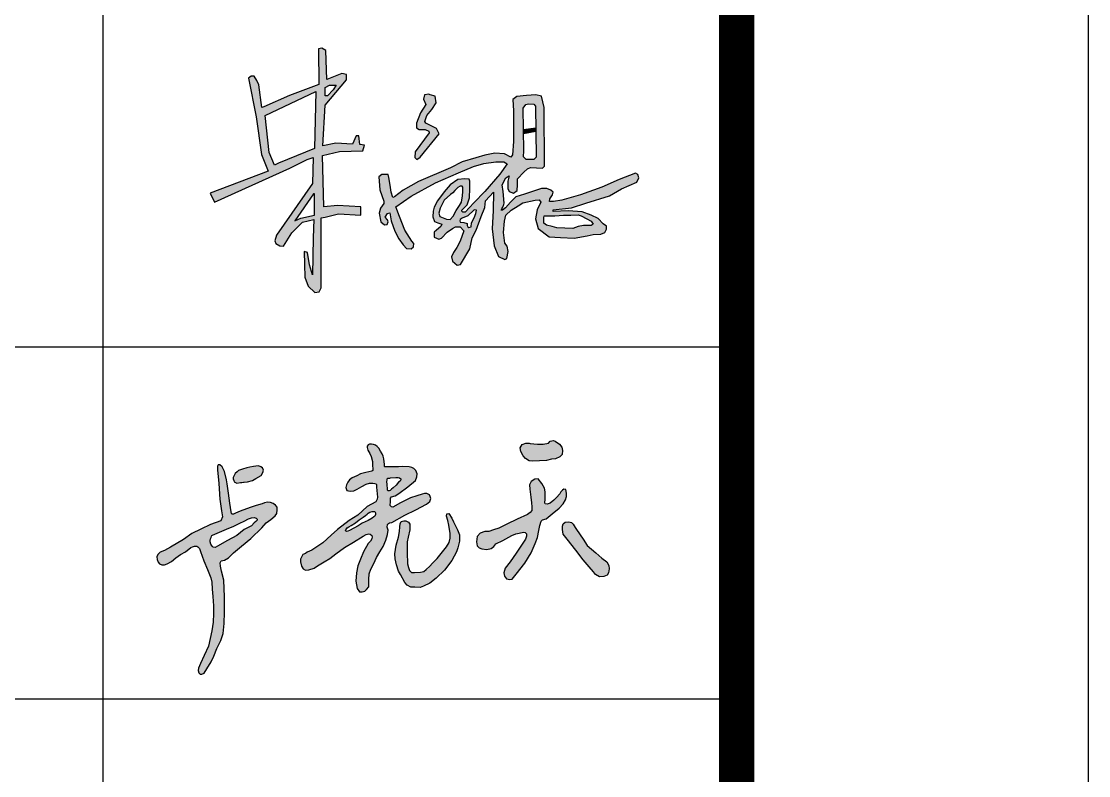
# Model space of a CAD drawing. Extents: x 8844666 to 9156203, y 1662182 to 2655606.
# Drawn here: x 9151654 to 9156203, y 2203825 to 2207039 of the extents above; entities that cross this region are included whole.
import ezdxf

# ---------------------------------------------------------------- set-up
doc = ezdxf.new("R2010")
doc.units = 0
doc.header["$LTSCALE"] = 1000
doc.header["$MEASUREMENT"] = 0
doc.layers.get('0').update_dxf_attribs({"linetype": 'CONTINUOUS'})
doc.layers.add('PP-PM-TK', color=7, linetype='CONTINUOUS')
doc.layers.add('PUB_TITLE', color=4, linetype='CONTINUOUS')

# ---------------------------------------------------------------- blocks, each defined once
blk = doc.blocks.new('A1-TK')
h = blk.add_hatch(color=7)
h.paths.add_polyline_path([(9150573.7, 1817023.3), (9150622, 1817034), (9150688.3, 1817036.4), (9150692.7, 1817052.1), (9150679.3, 1817054.1), (9150676.7, 1817078.8), (9150668.9, 1817078.9), (9150659, 1817055.3), (9150611.5, 1817058), (9150574.6, 1817050.2), (9150581.4, 1817165.9), (9150641.9, 1817238), (9150642.1, 1817253), (9150628.5, 1817256.2), (9150595.2, 1817242.7), (9150585.9, 1817239), (9150583.4, 1817320.8), (9150571.2, 1817328), (9150561.9, 1817326.3), (9150563.4, 1817224.8), (9150479.8, 1817193.2), (9150406.6, 1817161.2), (9150400.9, 1817159.2), (9150392.4, 1817223.5), (9150387.3, 1817236.1), (9150379.6, 1817247.9), (9150370.5, 1817248.5), (9150362.8, 1817242.6), (9150385.4, 1817133.1), (9150399.9, 1817025.4), (9150419.4, 1816978.1), (9150254.3, 1816916.3), (9150266.9, 1816890.7), (9150481.1, 1816986.6), (9150530, 1817011.8), (9150547.3, 1817017.6), (9150545.3, 1816943.7), (9150442.7, 1816797.1), (9150438.5, 1816781.1), (9150441.3, 1816773.1), (9150452.2, 1816766.3), (9150462.7, 1816765.4), (9150486.8, 1816803.5), (9150516.3, 1816834.1), (9150548.7, 1816841.1), (9150546.8, 1816788.9), (9150545.2, 1816684), (9150536.2, 1816712.8), (9150530.9, 1816747.3), (9150521.3, 1816750.1), (9150522.3, 1816713.4), (9150523.3, 1816677.4), (9150533.2, 1816651.8), (9150551.8, 1816634), (9150564.4, 1816636.2), (9150570.1, 1816647.3), (9150569.4, 1816845.6), (9150581.2, 1816848.1), (9150618.5, 1816857.1), (9150682.4, 1816853.5), (9150682.4, 1816877.4), (9150615.7, 1816881.1), (9150577.4, 1816877)])
h.paths.add_polyline_path([(9150551.2, 1817042.7), (9150448.6, 1817000.9), (9150436.9, 1816995.2), (9150421.7, 1817031.8), (9150410.5, 1817136.8), (9150554.3, 1817204.4)], flags=16)
h.paths.add_polyline_path([(9150551.2, 1816914.4), (9150551.2, 1816853.2), (9150511.6, 1816845.3), (9150495.2, 1816837.8), (9150547.6, 1816914.4)], flags=16)
h.paths.add_polyline_path([(9150581.4, 1817192.1), (9150581.4, 1817216.5), (9150593.2, 1817223), (9150612.1, 1817223), (9150603.9, 1817209.6), (9150587.3, 1817192.5)], flags=16)
h = blk.add_hatch(color=7)
h.paths.add_polyline_path([(9151164.9, 1816989.2), (9151198.5, 1816987.2), (9151204.4, 1816993), (9151203.1, 1817159.1), (9151196.1, 1817191.6), (9151180.1, 1817195.1), (9151153, 1817193.8), (9151125.9, 1817191), (9151114.6, 1817181.9), (9151116.5, 1817149.6), (9151116, 1817062.6), (9151113.2, 1817025.3), (9151108.5, 1817018.4), (9151090.8, 1817027.8), (9151063.1, 1817029.3), (9151034.5, 1817023.8), (9151009.1, 1817016.6), (9150970.6, 1817004.6), (9150937, 1816987.9), (9150846.2, 1816949.1), (9150802.9, 1816924.3), (9150778.1, 1816905.9), (9150773, 1816904.1), (9150768.2, 1816919.2), (9150765.4, 1816938.7), (9150762.2, 1816960.4), (9150760.4, 1816968.6), (9150742.1, 1816969), (9150733.3, 1816962.3), (9150736.5, 1816925.6), (9150748.1, 1816893.4), (9150747.9, 1816886.5), (9150738.4, 1816873.6), (9150734.2, 1816858.8), (9150739.5, 1816834.4), (9150749.3, 1816826), (9150756.9, 1816826.6), (9150759.7, 1816834.2), (9150758, 1816840), (9150751.9, 1816848.2), (9150758.4, 1816858.5), (9150765.1, 1816859.9), (9150768.8, 1816837.1), (9150778.9, 1816808), (9150790.4, 1816786.2), (9150802.7, 1816769.1), (9150811.9, 1816758.5), (9150825.5, 1816757.8), (9150832.4, 1816763.3), (9150832.8, 1816772.6), (9150827.8, 1816779.4), (9150807.2, 1816811.1), (9150792.4, 1816849.3), (9150782.1, 1816877.3), (9150825, 1816907.1), (9150894.8, 1816945), (9150959.7, 1816973.4), (9151002.6, 1816991.5), (9151032, 1817000), (9151066.4, 1817005), (9151088.3, 1817005), (9151098.2, 1816999.6), (9151077.7, 1816969.9), (9151034.4, 1816921), (9151003.2, 1816888.7), (9150978.8, 1816862.1), (9150971.9, 1816862.4), (9150969.8, 1816864.7), (9150969.1, 1816868), (9150984.4, 1816882.7), (9150991.4, 1816902.8), (9150992, 1816929.6), (9150992.2, 1816950.5), (9150989.9, 1816955.8), (9150978, 1816956.7), (9150957.7, 1816955.3), (9150935.9, 1816940), (9150918.8, 1816919.9), (9150900.1, 1816894.1), (9150890.5, 1816876.1), (9150888, 1816864.6), (9150887, 1816848.8), (9150891.7, 1816835.4), (9150901.6, 1816831.7), (9150912.2, 1816828.1), (9150909.9, 1816821.3), (9150897.4, 1816810.9), (9150890.5, 1816805.2), (9150890.9, 1816790.6), (9150904.4, 1816785.7), (9150911.6, 1816787.9), (9150927.3, 1816805.3), (9150942.8, 1816816), (9150951.7, 1816820.7), (9150964.9, 1816820), (9150975.2, 1816808.6), (9150964.4, 1816779.9), (9150955, 1816761.5), (9150945.8, 1816747.1), (9150940.3, 1816735.1), (9150942.8, 1816723.1), (9150956, 1816711.9), (9150965.9, 1816713.2), (9150992.5, 1816757.8), (9150998.5, 1816788.9), (9151010.2, 1816811), (9151024.2, 1816850), (9151034.5, 1816875.5), (9151036.7, 1816894.7), (9151059.1, 1816918.4), (9151058.2, 1816867), (9151055.5, 1816814.6), (9151061.5, 1816766.3), (9151073.4, 1816736.3), (9151091.5, 1816727.8), (9151097.7, 1816730.1), (9151100.6, 1816750.4), (9151098.3, 1816765.1), (9151091.7, 1816774.4), (9151088.1, 1816804.3), (9151090.9, 1816836.9), (9151094.6, 1816854), (9151110, 1816867.9), (9151129.6, 1816879.7), (9151143, 1816888.4), (9151177.5, 1816895.7), (9151189.6, 1816896.8), (9151193.5, 1816890.5), (9151183.1, 1816868.5), (9151179.2, 1816842.7), (9151186.7, 1816815.8), (9151217.5, 1816792.4), (9151249.4, 1816789.9), (9151288.7, 1816787.8), (9151325.9, 1816794.5), (9151342.3, 1816798.5), (9151364.6, 1816799.5), (9151375.9, 1816804.1), (9151380.2, 1816813.7), (9151380.7, 1816822.5), (9151371.4, 1816829), (9151356.5, 1816844), (9151337.3, 1816853.6), (9151311.4, 1816863.1), (9151271.8, 1816865.4), (9151228.9, 1816863.8), (9151229.2, 1816868.8), (9151281.2, 1816874.5), (9151321.6, 1816887.7), (9151389.4, 1816908.2), (9151423.3, 1816928.4), (9151466.2, 1816947.1), (9151472.2, 1816959.1), (9151469.4, 1816968.8), (9151462.7, 1816973.2), (9151416.2, 1816954.9), (9151367.3, 1816933.4), (9151306.9, 1816911.1), (9151253.2, 1816896.3), (9151229.9, 1816892.7), (9151218.2, 1816892.3), (9151219.4, 1816900.1), (9151227.4, 1816911.2), (9151228.7, 1816918.5), (9151222.7, 1816924.7), (9151211.4, 1816929.1), (9151195.7, 1816929.1), (9151147.9, 1816913.6), (9151123.2, 1816905.6), (9151107.3, 1816890.1), (9151093.2, 1816874), (9151084.8, 1816867.5), (9151081.3, 1816867.7), (9151082.6, 1816871.3), (9151085.8, 1816876.3), (9151088.4, 1816883.5), (9151090, 1816887.7), (9151086.7, 1816920.9), (9151084.4, 1816939.3), (9151094.1, 1816959.7), (9151103.6, 1816965.2), (9151099.9, 1816949.8), (9151100.4, 1816929.1), (9151103.9, 1816920.7), (9151116.1, 1816916.2), (9151127, 1816923.4), (9151128, 1816939.8), (9151128, 1816956.8), (9151146, 1816975.2), (9151155.7, 1816985.2)])
h.paths.add_polyline_path([(9151144.2, 1817019.4), (9151145.9, 1817035.9), (9151143.3, 1817157.8), (9151151.3, 1817167.9), (9151158.8, 1817169.9), (9151174.3, 1817168.6), (9151179, 1817163.3), (9151181, 1817018.3), (9151174.4, 1817011.2), (9151165.5, 1817012.1), (9151152.3, 1817011.8)], flags=16)
h.paths.add_polyline_path([(9151203.7, 1816851.5), (9151233.9, 1816851.9), (9151257.9, 1816853.5), (9151278.8, 1816853.7), (9151300.1, 1816854.5), (9151308.5, 1816851.5), (9151324.7, 1816843.1), (9151337.1, 1816836.2), (9151342.4, 1816827.9), (9151336.5, 1816824.4), (9151315.2, 1816824.2), (9151299.5, 1816821.8), (9151284.5, 1816815.7), (9151239.2, 1816817.1), (9151226.2, 1816821.8), (9151210, 1816825.5), (9151202.4, 1816831), (9151202.6, 1816845.8)], flags=16)
h.paths.add_polyline_path([(9150972.1, 1816932.7), (9150972.4, 1816920.7), (9150970.9, 1816908.3), (9150968.9, 1816890.6), (9150962.9, 1816880.9), (9150952.9, 1816866.9), (9150945.2, 1816850.5), (9150936.7, 1816841.5), (9150925.5, 1816842.5), (9150906.6, 1816850.1), (9150903.8, 1816859.3), (9150908.3, 1816873), (9150913.3, 1816884.4), (9150919, 1816896.1), (9150937.1, 1816912.5), (9150943.6, 1816917.2), (9150949.7, 1816923.7), (9150958, 1816931.9), (9150965, 1816935.8), (9150970.7, 1816935.9)], flags=16)
h.paths.add_polyline_path([(9151011.3, 1816867.3), (9151009.6, 1816858.1), (9151004.9, 1816845.8), (9150996.5, 1816831.3), (9150995.8, 1816820.1), (9150989.5, 1816818.9), (9150986.1, 1816820.6), (9150984.9, 1816824.4), (9150984.4, 1816829.5), (9150974.8, 1816832.4), (9150964.5, 1816833.7), (9150963.9, 1816837.3), (9150964.3, 1816841.3), (9150970.3, 1816845), (9150986.1, 1816851.3), (9151003.4, 1816867.4), (9151005.1, 1816868.5)], flags=16)
for points in [[(9150904.6, 1817084.5), (9150897.6, 1817099.9), (9150867.1, 1817114.5), (9150863.9, 1817119.5), (9150870.3, 1817136.7), (9150884.3, 1817153.4), (9150896.9, 1817172.9), (9150893.3, 1817191.7), (9150879, 1817195.2), (9150876, 1817197.1), (9150863.8, 1817195.7), (9150860.3, 1817182.7), (9150866.8, 1817167.5), (9150852.3, 1817144.6), (9150840.6, 1817114.7), (9150840.6, 1817101.9), (9150848.4, 1817096.9), (9150865.2, 1817096.9), (9150875.5, 1817091.7), (9150876.9, 1817087.7), (9150836.5, 1817033.7), (9150836, 1817017.4), (9150842, 1817012), (9150851.3, 1817018.7)], [(9151179.8, 1817102), (9151144.6, 1817096.8), (9151144.8, 1817084.2), (9151180, 1817090.8)]]:
    blk.add_hatch(color=7).paths.add_polyline_path(points)
h = blk.add_hatch(color=7)
h.paths.add_polyline_path([(9150398.8, 1816114.6), (9150404.3, 1816122.2), (9150405.7, 1816129), (9150402.8, 1816135.9), (9150398, 1816139), (9150391.8, 1816141.3), (9150384.4, 1816140.8), (9150377.9, 1816139.9), (9150366.6, 1816137.7), (9150358.7, 1816136.3), (9150346, 1816132.4), (9150335, 1816128.5), (9150330.7, 1816124.7), (9150325.1, 1816119.4), (9150322.4, 1816113.8), (9150320, 1816108.4), (9150319.9, 1816105), (9150321.2, 1816099.8), (9150322.9, 1816096), (9150330.4, 1816092.8), (9150340.3, 1816093.8), (9150344.2, 1816094), (9150348.7, 1816095), (9150351, 1816095.1), (9150360.3, 1816096), (9150374.7, 1816099.9), (9150384.4, 1816106.1)], flags=17)
h.paths.add_polyline_path([(9150310.4, 1816035.3), (9150306.3, 1816064.3), (9150302.5, 1816090.9), (9150300.4, 1816101.6), (9150295, 1816125.2), (9150288.2, 1816139), (9150281.7, 1816144.7), (9150277.1, 1816144.7), (9150274.7, 1816141.1), (9150275, 1816130.7), (9150278.6, 1816091.3), (9150282, 1816046.8), (9150286.8, 1816013.4), (9150288.9, 1815996.3), (9150285.1, 1815985.8), (9150255.5, 1815975.2), (9150227.9, 1815962.2), (9150202.2, 1815949.2), (9150178.3, 1815932.8), (9150141.8, 1815910.3), (9150124.7, 1815901.5), (9150112.5, 1815896.5), (9150106, 1815889.5), (9150103.1, 1815882.7), (9150103.6, 1815875.4), (9150106.2, 1815868.4), (9150110.3, 1815863.6), (9150117.2, 1815860.2), (9150124.3, 1815860.7), (9150132.5, 1815863), (9150144.3, 1815869.9), (9150156.6, 1815880), (9150169.9, 1815889.8), (9150184.4, 1815897.7), (9150199, 1815909.6), (9150204.6, 1815912), (9150209.7, 1815913.6), (9150216.1, 1815913.6), (9150219.7, 1815912), (9150224.1, 1815906.8), (9150226.9, 1815897.9), (9150236, 1815871.6), (9150246.9, 1815846.9), (9150256.3, 1815823.8), (9150258.7, 1815810.8), (9150260.2, 1815791.7), (9150261.6, 1815770.6), (9150263.5, 1815744.1), (9150263.7, 1815721.9), (9150262.9, 1815697.8), (9150259.4, 1815673), (9150249.4, 1815629.5), (9150237.2, 1815602.6), (9150227.3, 1815580.2), (9150221.2, 1815567.1), (9150220.6, 1815559.9), (9150221.7, 1815553.5), (9150225.7, 1815549.6), (9150230.8, 1815550.1), (9150237, 1815552.6), (9150244.7, 1815564.7), (9150256.9, 1815585.2), (9150265.2, 1815601.4), (9150273.3, 1815622.9), (9150284.3, 1815645.8), (9150291.1, 1815665.2), (9150294.1, 1815693.8), (9150294.7, 1815725.9), (9150295.3, 1815770), (9150293.5, 1815816.7), (9150287, 1815842.9), (9150283.7, 1815856.7), (9150283.1, 1815866.4), (9150285.7, 1815871.7), (9150295.2, 1815874.1), (9150306, 1815880.6), (9150321.1, 1815894.3), (9150343.8, 1815913.3), (9150369.9, 1815935.6), (9150400.8, 1815965.4), (9150413.1, 1815979.9), (9150426.9, 1815989.6), (9150439.3, 1816000), (9150443.3, 1816006.4), (9150444.6, 1816016.4), (9150444.4, 1816024.1), (9150439.8, 1816029.8), (9150433.2, 1816034.3), (9150425.6, 1816037.4), (9150417.7, 1816038.3), (9150408.5, 1816036.9), (9150402, 1816033.7), (9150384.7, 1816028.8), (9150368.1, 1816023.2), (9150340, 1816013.2), (9150326, 1816006.7), (9150320.8, 1816004.4), (9150317.1, 1816004.6), (9150314.6, 1816006), (9150313.9, 1816011.3)])
h.paths.add_polyline_path([(9150321.9, 1815970.5), (9150338.5, 1815978.6), (9150350.5, 1815984.7), (9150362.8, 1815990.9), (9150371.3, 1815994.3), (9150379.3, 1815995.2), (9150385.4, 1815993.4), (9150387.5, 1815990.4), (9150387.9, 1815987.1), (9150384.4, 1815983.9), (9150379.3, 1815980), (9150371.5, 1815971.1), (9150350.8, 1815961.1), (9150330.3, 1815944.2), (9150303.8, 1815929.7), (9150275.3, 1815913.1), (9150268.1, 1815909.7), (9150262.6, 1815910.8), (9150259.8, 1815913.3), (9150256.4, 1815919.2), (9150254.4, 1815925.4), (9150254, 1815929.6), (9150255, 1815934), (9150257, 1815938.5), (9150258.5, 1815942.1), (9150259.5, 1815943.4), (9150261.1, 1815944.3), (9150300.4, 1815961.3)], flags=16)
h.paths.add_polyline_path([(9150842.1, 1816119.2), (9150838.3, 1816128.2), (9150833.1, 1816134.2), (9150827.6, 1816137.2), (9150820, 1816138.7), (9150802.2, 1816139.3), (9150789.9, 1816138.4), (9150769.8, 1816138.7), (9150758.4, 1816138.6), (9150753.9, 1816138.4), (9150750.6, 1816138.9), (9150749.6, 1816140), (9150749.3, 1816142.5), (9150749.3, 1816144.3), (9150749.3, 1816145.8), (9150748.1, 1816161.1), (9150745.9, 1816168.7), (9150743.5, 1816175.3), (9150738.4, 1816183.4), (9150733.2, 1816191.6), (9150728.7, 1816196.9), (9150724, 1816200), (9150718.7, 1816202), (9150712.3, 1816202.7), (9150707.4, 1816202.7), (9150703.3, 1816201.5), (9150700.8, 1816197.8), (9150700.3, 1816193.9), (9150702.5, 1816186.4), (9150705.5, 1816181.4), (9150708.2, 1816176.6), (9150711.7, 1816167.8), (9150715.2, 1816153.6), (9150716, 1816141.6), (9150716.8, 1816134.1), (9150716.1, 1816128.4), (9150713.4, 1816126), (9150696.9, 1816122.7), (9150681.7, 1816118.6), (9150671.4, 1816113.3), (9150658, 1816107.3), (9150650.1, 1816101.6), (9150645.2, 1816095.2), (9150641.7, 1816087.7), (9150640.2, 1816079.6), (9150642.7, 1816071.9), (9150652, 1816069.7), (9150662.1, 1816070.9), (9150672.1, 1816075.1), (9150685, 1816082.9), (9150697.5, 1816089.6), (9150707.5, 1816092), (9150716.2, 1816092.6), (9150722.1, 1816091.9), (9150726.1, 1816090.3), (9150726.9, 1816087.7), (9150727.4, 1816080.6), (9150728.7, 1816062), (9150729.4, 1816052.7), (9150729, 1816046.6), (9150724.9, 1816039.8), (9150700.7, 1816026.5), (9150673.5, 1816001.9), (9150649.6, 1815986.3), (9150616.1, 1815960.5), (9150597.8, 1815944.9), (9150574.3, 1815922.5), (9150543, 1815902.3), (9150530.3, 1815896), (9150524.8, 1815892.8), (9150518, 1815890.2), (9150511, 1815876.9), (9150510.8, 1815868.5), (9150514.3, 1815857), (9150518.7, 1815848.9), (9150525.3, 1815845.4), (9150534.9, 1815845.8), (9150550.3, 1815851), (9150559.3, 1815857.6), (9150578.1, 1815868.5), (9150594.8, 1815878.1), (9150611.7, 1815892), (9150636.1, 1815909.7), (9150661.8, 1815924.8), (9150689.5, 1815941.9), (9150697.7, 1815947), (9150705.4, 1815948.4), (9150709.4, 1815947.1), (9150713.5, 1815944), (9150715.1, 1815939.5), (9150713.7, 1815934.3), (9150710.1, 1815927.9), (9150703.5, 1815921.1), (9150689.9, 1815897.2), (9150681.3, 1815876.6), (9150674.1, 1815858), (9150670, 1815837.7), (9150668.6, 1815814.1), (9150672.1, 1815793.5), (9150678.9, 1815783.8), (9150686.3, 1815783.3), (9150694.2, 1815785.4), (9150698.7, 1815790.3), (9150705.3, 1815797.7), (9150705.4, 1815806), (9150705.3, 1815819.2), (9150706.1, 1815835), (9150711.2, 1815848.1), (9150719.4, 1815864.5), (9150727.1, 1815881.1), (9150736.2, 1815897.7), (9150746.3, 1815912.6), (9150753.3, 1815930.3), (9150758.2, 1815946.3), (9150759.8, 1815958.9), (9150757.5, 1815967.8), (9150758, 1815975.1), (9150760.7, 1815977.6), (9150764.2, 1815980.1), (9150770.3, 1815981), (9150807.9, 1816001.6), (9150838.3, 1816016.6), (9150869.2, 1816032.5), (9150878.4, 1816040.2), (9150881.3, 1816048.9), (9150879.5, 1816054.6), (9150877.2, 1816059.2), (9150870.1, 1816062.6), (9150863, 1816062.6), (9150856.8, 1816061.4), (9150841.4, 1816056.8), (9150823.8, 1816050.9), (9150794.9, 1816036.8), (9150773.7, 1816023.9), (9150769.2, 1816024.9), (9150765.7, 1816028.8), (9150766.3, 1816040.6), (9150767, 1816050.2), (9150769.8, 1816053.9), (9150780.1, 1816056.1), (9150790.7, 1816063.4), (9150816, 1816082.2), (9150837.4, 1816100.3), (9150841.8, 1816110.6)])
h.paths.add_polyline_path([(9150757.6, 1816104.9), (9150759.3, 1816107), (9150761.9, 1816106.9), (9150764.5, 1816106.9), (9150766.7, 1816107.1), (9150782.1, 1816108.7), (9150788.6, 1816108.7), (9150792.6, 1816107.6), (9150795.7, 1816105), (9150796, 1816102.3), (9150794.3, 1816098.1), (9150789.7, 1816094.9), (9150782.8, 1816086.8), (9150774.2, 1816079.2), (9150769.8, 1816075.2), (9150766, 1816071.8), (9150762.6, 1816070.6), (9150759.3, 1816070.4), (9150758.5, 1816072.5), (9150758, 1816075.8), (9150757.3, 1816088.6), (9150756.6, 1816097.2), (9150756.9, 1816101.2)], flags=16)
h.paths.add_polyline_path([(9150718.5, 1816012.1), (9150721.9, 1816011.5), (9150724.5, 1816007.8), (9150724.2, 1816003), (9150722.1, 1815998.8), (9150719, 1815996.3), (9150715.1, 1815992.9), (9150703.4, 1815986.3), (9150686.4, 1815978.3), (9150674.4, 1815971.5), (9150662.1, 1815964.7), (9150650.1, 1815957.9), (9150645.9, 1815955.9), (9150641.6, 1815955.1), (9150639.1, 1815956.9), (9150639.5, 1815959.5), (9150641.4, 1815963.1), (9150643.6, 1815965.7), (9150648.6, 1815968.4), (9150655.1, 1815971.9), (9150667.1, 1815979.8), (9150677.8, 1815988.3), (9150689.3, 1815995.8), (9150695.8, 1816000.6), (9150700.8, 1816004.4), (9150703.4, 1816006.7), (9150708.3, 1816010.2), (9150714.3, 1816012.3)], flags=16)
h.paths.add_polyline_path([(9150815.4, 1815874.1), (9150814.2, 1815885.5), (9150814.1, 1815898.4), (9150813.7, 1815913.2), (9150814, 1815925.3), (9150817.2, 1815939.1), (9150821.3, 1815960.2), (9150822, 1815968), (9150822, 1815976), (9150817.6, 1815981.4), (9150810.5, 1815985.2), (9150808, 1815985.2), (9150804.6, 1815985.3), (9150797.5, 1815983.4), (9150793.8, 1815977.2), (9150793.3, 1815968.1), (9150792.7, 1815955.2), (9150789.6, 1815938.9), (9150782.5, 1815916.2), (9150779.2, 1815891.6), (9150780.3, 1815877.9), (9150784, 1815860.7), (9150789.6, 1815842.9), (9150794.7, 1815833.4), (9150807.6, 1815809.9), (9150813.7, 1815802.4), (9150824.7, 1815796.8), (9150836.3, 1815796.8), (9150850.7, 1815796.4), (9150860.1, 1815800.2), (9150878.3, 1815808.4), (9150896.8, 1815823), (9150919.7, 1815845.2), (9150941.2, 1815873), (9150954.6, 1815897.2), (9150957.8, 1815908.8), (9150962.6, 1815928.1), (9150962.9, 1815945.3), (9150957.2, 1815960.1), (9150945.4, 1815982.9), (9150940.7, 1815993.3), (9150932.1, 1816006.2), (9150927.2, 1816005.6), (9150926.2, 1815999.1), (9150929.7, 1815985.9), (9150932.6, 1815972.9), (9150936.4, 1815949.3), (9150936.5, 1815936.1), (9150933.5, 1815923.6), (9150926.1, 1815911.7), (9150914.6, 1815897.2), (9150899.6, 1815878.3), (9150886.1, 1815865), (9150878.2, 1815856.3), (9150868.2, 1815847), (9150861.4, 1815841.1), (9150851.7, 1815839.4), (9150835.1, 1815839.1), (9150826.1, 1815839.1), (9150820.4, 1815844.3), (9150817.5, 1815852.8), (9150815.4, 1815863)])
h.paths.add_polyline_path([(9151194.8, 1815984.8), (9151198.6, 1815987.8), (9151209.3, 1815991.3), (9151226.2, 1816005.1), (9151245.7, 1816020.9), (9151257.8, 1816033.6), (9151263.9, 1816045.1), (9151266.7, 1816054.2), (9151267.2, 1816064.3), (9151265.2, 1816074.2), (9151259.7, 1816075.5), (9151255.2, 1816072.9), (9151250.6, 1816067.9), (9151248.1, 1816061.7), (9151238.8, 1816051.9), (9151230.4, 1816044.4), (9151220.5, 1816035.5), (9151211.5, 1816033.2), (9151205.9, 1816033.8), (9151204.8, 1816035.9), (9151205.5, 1816041.2), (9151206, 1816043.3), (9151206.6, 1816067.8), (9151204, 1816078.6), (9151196.9, 1816091.3), (9151186.3, 1816104.5), (9151176.5, 1816103.9), (9151166.3, 1816096.7), (9151161.4, 1816087.2), (9151162.4, 1816075.6), (9151165.1, 1816052.2), (9151167.6, 1816036.8), (9151168.7, 1816024.9), (9151168.1, 1816014.8), (9151163.5, 1816008.9), (9151155.6, 1816003), (9151126.2, 1815989.9), (9151097, 1815976), (9151074.5, 1815964.8), (9151059.4, 1815960.1), (9151046, 1815955.5), (9151035, 1815954.9), (9151021.3, 1815950.8), (9151013.4, 1815941.1), (9151010.8, 1815925.5), (9151013.4, 1815914.5), (9151019, 1815908.8), (9151026, 1815905.5), (9151040.6, 1815904), (9151053.1, 1815906.8), (9151060.1, 1815912.2), (9151065.7, 1815919.9), (9151085.7, 1815930), (9151111.3, 1815943.6), (9151122.6, 1815948.6), (9151131.9, 1815950), (9151145, 1815953.4), (9151149.8, 1815952.7), (9151152.9, 1815948.3), (9151153.3, 1815942), (9151150.3, 1815933.2), (9151124.2, 1815893.8), (9151106.7, 1815868.8), (9151092.2, 1815851.4), (9151088.3, 1815838.1), (9151091.1, 1815828.2), (9151096.6, 1815820.7), (9151105.7, 1815818.4), (9151112.5, 1815819.7), (9151123.5, 1815833.9), (9151148.8, 1815865.6), (9151166.5, 1815894.7), (9151178.2, 1815920.7), (9151184.8, 1815937.7), (9151188.6, 1815957.7), (9151191, 1815972.2)])
h.paths.add_polyline_path([(9151255.5, 1816184.8), (9151253.8, 1816194.5), (9151246.6, 1816203.2), (9151234.5, 1816211.9), (9151229.6, 1816213.9), (9151220.7, 1816211.3), (9151215.3, 1816206.3), (9151200.8, 1816203), (9151184.2, 1816203.2), (9151163.3, 1816205.4), (9151160.3, 1816205.8), (9151151.7, 1816206.3), (9151140.9, 1816201.9), (9151135.5, 1816192.4), (9151136.9, 1816182.1), (9151143.4, 1816169.9), (9151150, 1816162.4), (9151160.6, 1816155.8), (9151171.1, 1816154.7), (9151190.2, 1816155.4), (9151210.1, 1816156.4), (9151224.6, 1816160.1), (9151235.6, 1816161.6), (9151247.8, 1816167), (9151254.2, 1816173.6)])
h.paths.add_polyline_path([(9151313.9, 1815933.4), (9151295.5, 1815960.6), (9151291.8, 1815966.4), (9151286.1, 1815976), (9151281.2, 1815980.3), (9151273.3, 1815982.1), (9151263.3, 1815981.9), (9151257.2, 1815977.3), (9151255.7, 1815969.9), (9151255, 1815960.6), (9151257.3, 1815947.8), (9151268.9, 1815933.4), (9151293.1, 1815901.9), (9151313.7, 1815874.4), (9151331.2, 1815854.7), (9151343.9, 1815840.4), (9151349, 1815833.1), (9151360.3, 1815826.7), (9151373.3, 1815827.6), (9151382.2, 1815831.1), (9151386.3, 1815837.4), (9151388.5, 1815849.5), (9151387, 1815858.2), (9151381.5, 1815868.9), (9151367.5, 1815879.6), (9151350.4, 1815894.3), (9151325.9, 1815915.8)])
for points in [[(9150548.7, 1816841.1), (9150546.8, 1816788.9), (9150545.2, 1816684), (9150536.2, 1816712.8), (9150530.9, 1816747.3), (9150521.3, 1816750.1), (9150522.3, 1816713.4), (9150523.3, 1816677.4), (9150533.2, 1816651.8), (9150551.8, 1816634), (9150564.4, 1816636.2), (9150570.1, 1816647.3), (9150569.4, 1816845.6), (9150581.2, 1816848.1), (9150618.5, 1816857.1), (9150682.4, 1816853.5), (9150682.4, 1816877.4), (9150615.7, 1816881.1), (9150577.4, 1816877), (9150573.7, 1817023.3), (9150622, 1817034), (9150688.3, 1817036.4), (9150692.7, 1817052.1), (9150679.3, 1817054.1), (9150676.7, 1817078.8), (9150668.9, 1817078.9), (9150659, 1817055.3), (9150611.5, 1817058), (9150574.6, 1817050.2), (9150581.4, 1817165.9), (9150641.9, 1817238), (9150642.1, 1817253), (9150628.5, 1817256.2), (9150595.2, 1817242.7), (9150585.9, 1817239), (9150583.4, 1817320.8), (9150571.2, 1817328), (9150561.9, 1817326.3), (9150563.4, 1817224.8), (9150479.8, 1817193.2), (9150406.6, 1817161.2), (9150400.9, 1817159.2), (9150392.4, 1817223.5), (9150387.3, 1817236.1), (9150379.6, 1817247.9), (9150370.5, 1817248.5), (9150362.8, 1817242.6), (9150385.4, 1817133.1), (9150399.9, 1817025.4), (9150419.4, 1816978.1), (9150254.3, 1816916.3), (9150266.9, 1816890.7), (9150481.1, 1816986.6), (9150530, 1817011.8), (9150547.3, 1817017.6), (9150545.3, 1816943.7), (9150442.7, 1816797.1), (9150438.5, 1816781.1), (9150441.3, 1816773.1), (9150452.2, 1816766.3), (9150462.7, 1816765.4), (9150486.8, 1816803.5), (9150516.3, 1816834.1)], [(9150760.4, 1816968.6), (9150742.1, 1816969), (9150733.3, 1816962.3), (9150736.5, 1816925.6), (9150748.1, 1816893.4), (9150747.9, 1816886.5), (9150738.4, 1816873.6), (9150734.2, 1816858.8), (9150739.5, 1816834.4), (9150749.3, 1816826), (9150756.9, 1816826.6), (9150759.7, 1816834.2), (9150758, 1816840), (9150751.9, 1816848.2), (9150758.4, 1816858.5), (9150765.1, 1816859.9), (9150768.8, 1816837.1), (9150778.9, 1816808), (9150790.4, 1816786.2), (9150802.7, 1816769.1), (9150811.9, 1816758.5), (9150825.5, 1816757.8), (9150832.4, 1816763.3), (9150832.8, 1816772.6), (9150827.8, 1816779.4), (9150807.2, 1816811.1), (9150792.4, 1816849.3), (9150782.1, 1816877.3), (9150825, 1816907.1), (9150894.8, 1816945), (9150959.7, 1816973.4), (9151002.6, 1816991.5), (9151032, 1817000), (9151066.4, 1817005), (9151088.3, 1817005), (9151098.2, 1816999.6), (9151077.7, 1816969.9), (9151034.4, 1816921), (9151003.2, 1816888.7), (9150978.8, 1816862.1), (9150971.9, 1816862.4), (9150969.8, 1816864.7), (9150969.1, 1816868), (9150984.4, 1816882.7), (9150991.4, 1816902.8), (9150992, 1816929.6), (9150992.2, 1816950.5), (9150989.9, 1816955.8), (9150978, 1816956.7), (9150957.7, 1816955.3), (9150935.9, 1816940), (9150918.8, 1816919.9), (9150900.1, 1816894.1), (9150890.5, 1816876.1), (9150888, 1816864.6), (9150887, 1816848.8), (9150891.7, 1816835.4), (9150901.6, 1816831.7), (9150912.2, 1816828.1), (9150909.9, 1816821.3), (9150897.4, 1816810.9), (9150890.5, 1816805.2), (9150890.9, 1816790.6), (9150904.4, 1816785.7), (9150911.6, 1816787.9), (9150927.3, 1816805.3), (9150942.8, 1816816), (9150951.7, 1816820.7), (9150964.9, 1816820), (9150975.2, 1816808.6), (9150964.4, 1816779.9), (9150955, 1816761.5), (9150945.8, 1816747.1), (9150940.3, 1816735.1), (9150942.8, 1816723.1), (9150956, 1816711.9), (9150965.9, 1816713.2), (9150992.5, 1816757.8), (9150998.5, 1816788.9), (9151010.2, 1816811), (9151024.2, 1816850), (9151034.5, 1816875.5), (9151036.7, 1816894.7), (9151059.1, 1816918.4), (9151058.2, 1816867), (9151055.5, 1816814.6), (9151061.5, 1816766.3), (9151073.4, 1816736.3), (9151091.5, 1816727.8), (9151097.7, 1816730.1), (9151100.6, 1816750.4), (9151098.3, 1816765.1), (9151091.7, 1816774.4), (9151088.1, 1816804.3), (9151090.9, 1816836.9), (9151094.6, 1816854), (9151110, 1816867.9), (9151129.6, 1816879.7), (9151143, 1816888.4), (9151177.5, 1816895.7), (9151189.6, 1816896.8), (9151193.5, 1816890.5), (9151183.1, 1816868.5), (9151179.2, 1816842.7), (9151186.7, 1816815.8), (9151217.5, 1816792.4), (9151249.4, 1816789.9), (9151288.7, 1816787.8), (9151325.9, 1816794.5), (9151342.3, 1816798.5), (9151364.6, 1816799.5), (9151375.9, 1816804.1), (9151380.2, 1816813.7), (9151380.7, 1816822.5), (9151371.4, 1816829), (9151356.5, 1816844), (9151337.3, 1816853.6), (9151311.4, 1816863.1), (9151271.8, 1816865.4), (9151228.9, 1816863.8), (9151229.2, 1816868.8), (9151281.2, 1816874.5), (9151321.6, 1816887.7), (9151389.4, 1816908.2), (9151423.3, 1816928.4), (9151466.2, 1816947.1), (9151472.2, 1816959.1), (9151469.4, 1816968.8), (9151462.7, 1816973.2), (9151416.2, 1816954.9), (9151367.3, 1816933.4), (9151306.9, 1816911.1), (9151253.2, 1816896.3), (9151229.9, 1816892.7), (9151218.2, 1816892.3), (9151219.4, 1816900.1), (9151227.4, 1816911.2), (9151228.7, 1816918.5), (9151222.7, 1816924.7), (9151211.4, 1816929.1), (9151195.7, 1816929.1), (9151147.9, 1816913.6), (9151123.2, 1816905.6), (9151107.3, 1816890.1), (9151093.2, 1816874), (9151084.8, 1816867.5), (9151081.3, 1816867.7), (9151082.6, 1816871.3), (9151085.8, 1816876.3), (9151088.4, 1816883.5), (9151090, 1816887.7), (9151086.7, 1816920.9), (9151084.4, 1816939.3), (9151094.1, 1816959.7), (9151103.6, 1816965.2), (9151099.9, 1816949.8), (9151100.4, 1816929.1), (9151103.9, 1816920.7), (9151116.1, 1816916.2), (9151127, 1816923.4), (9151128, 1816939.8), (9151128, 1816956.8), (9151146, 1816975.2), (9151155.7, 1816985.2), (9151164.9, 1816989.2), (9151198.5, 1816987.2), (9151204.4, 1816993), (9151203.1, 1817159.1), (9151196.1, 1817191.6), (9151180.1, 1817195.1), (9151153, 1817193.8), (9151125.9, 1817191), (9151114.6, 1817181.9), (9151116.5, 1817149.6), (9151116, 1817062.6), (9151113.2, 1817025.3), (9151108.5, 1817018.4), (9151090.8, 1817027.8), (9151063.1, 1817029.3), (9151034.5, 1817023.8), (9151009.1, 1817016.6), (9150970.6, 1817004.6), (9150937, 1816987.9), (9150846.2, 1816949.1), (9150802.9, 1816924.3), (9150778.1, 1816905.9), (9150773, 1816904.1), (9150768.2, 1816919.2), (9150765.4, 1816938.7), (9150762.2, 1816960.4)], [(9150876, 1817197.1), (9150863.8, 1817195.7), (9150860.3, 1817182.7), (9150866.8, 1817167.5), (9150852.3, 1817144.6), (9150840.6, 1817114.7), (9150840.6, 1817101.9), (9150848.4, 1817096.9), (9150865.2, 1817096.9), (9150875.5, 1817091.7), (9150876.9, 1817087.7), (9150836.5, 1817033.7), (9150836, 1817017.4), (9150842, 1817012), (9150851.3, 1817018.7), (9150904.6, 1817084.5), (9150897.6, 1817099.9), (9150867.1, 1817114.5), (9150863.9, 1817119.5), (9150870.3, 1817136.7), (9150884.3, 1817153.4), (9150896.9, 1817172.9), (9150893.3, 1817191.7), (9150879, 1817195.2), (9150879, 1817195.2), (9150879, 1817195.2)], [(9151143.3, 1817157.8), (9151151.3, 1817167.9), (9151158.8, 1817169.9), (9151174.3, 1817168.6), (9151179, 1817163.3), (9151181, 1817018.3), (9151174.4, 1817011.2), (9151165.5, 1817012.1), (9151152.3, 1817011.8), (9151144.2, 1817019.4), (9151145.9, 1817035.9), (9151143.3, 1817157.8)], [(9150749.3, 1816145.8), (9150748.1, 1816161.1), (9150745.9, 1816168.7), (9150743.5, 1816175.3), (9150738.4, 1816183.4), (9150733.2, 1816191.6), (9150728.7, 1816196.9), (9150724, 1816200), (9150718.7, 1816202), (9150712.3, 1816202.7), (9150707.4, 1816202.7), (9150703.3, 1816201.5), (9150700.8, 1816197.8), (9150700.3, 1816193.9), (9150702.5, 1816186.4), (9150705.5, 1816181.4), (9150708.2, 1816176.6), (9150711.7, 1816167.8), (9150715.2, 1816153.6), (9150716, 1816141.6), (9150716.8, 1816134.1), (9150716.1, 1816128.4), (9150713.4, 1816126), (9150696.9, 1816122.7), (9150681.7, 1816118.6), (9150671.4, 1816113.3), (9150658, 1816107.3), (9150650.1, 1816101.6), (9150645.2, 1816095.2), (9150641.7, 1816087.7), (9150640.2, 1816079.6), (9150642.7, 1816071.9), (9150652, 1816069.7), (9150662.1, 1816070.9), (9150672.1, 1816075.1), (9150685, 1816082.9), (9150697.5, 1816089.6), (9150707.5, 1816092), (9150716.2, 1816092.6), (9150722.1, 1816091.9), (9150726.1, 1816090.3), (9150726.9, 1816087.7), (9150727.4, 1816080.6), (9150728.7, 1816062), (9150729.4, 1816052.7), (9150729, 1816046.6), (9150724.9, 1816039.8), (9150700.7, 1816026.5), (9150673.5, 1816001.9), (9150649.6, 1815986.3), (9150616.1, 1815960.5), (9150597.8, 1815944.9), (9150574.3, 1815922.5), (9150543, 1815902.3), (9150530.3, 1815896), (9150524.8, 1815892.8), (9150518, 1815890.2), (9150511, 1815876.9), (9150510.8, 1815868.5), (9150514.3, 1815857), (9150518.7, 1815848.9), (9150525.3, 1815845.4), (9150534.9, 1815845.8), (9150550.3, 1815851), (9150559.3, 1815857.6), (9150578.1, 1815868.5), (9150594.8, 1815878.1), (9150611.7, 1815892), (9150636.1, 1815909.7), (9150661.8, 1815924.8), (9150689.5, 1815941.9), (9150697.7, 1815947), (9150705.4, 1815948.4), (9150709.4, 1815947.1), (9150713.5, 1815944), (9150715.1, 1815939.5), (9150713.7, 1815934.3), (9150710.1, 1815927.9), (9150703.5, 1815921.1), (9150689.9, 1815897.2), (9150681.3, 1815876.6), (9150674.1, 1815858), (9150670, 1815837.7), (9150668.6, 1815814.1), (9150672.1, 1815793.5), (9150678.9, 1815783.8), (9150686.3, 1815783.3), (9150694.2, 1815785.4), (9150698.7, 1815790.3), (9150705.3, 1815797.7), (9150705.4, 1815806), (9150705.3, 1815819.2), (9150706.1, 1815835), (9150711.2, 1815848.1), (9150719.4, 1815864.5), (9150727.1, 1815881.1), (9150736.2, 1815897.7), (9150746.3, 1815912.6), (9150753.3, 1815930.3), (9150758.2, 1815946.3), (9150759.8, 1815958.9), (9150757.5, 1815967.8), (9150758, 1815975.1), (9150760.7, 1815977.6), (9150764.2, 1815980.1), (9150770.3, 1815981), (9150807.9, 1816001.6), (9150838.3, 1816016.6), (9150869.2, 1816032.5), (9150878.4, 1816040.2), (9150881.3, 1816048.9), (9150879.5, 1816054.6), (9150877.2, 1816059.2), (9150870.1, 1816062.6), (9150863, 1816062.6), (9150856.8, 1816061.4), (9150841.4, 1816056.8), (9150823.8, 1816050.9), (9150794.9, 1816036.8), (9150773.7, 1816023.9), (9150769.2, 1816024.9), (9150765.7, 1816028.8), (9150766.3, 1816040.6), (9150767, 1816050.2), (9150769.8, 1816053.9), (9150780.1, 1816056.1), (9150790.7, 1816063.4), (9150816, 1816082.2), (9150837.4, 1816100.3), (9150841.8, 1816110.6), (9150842.1, 1816119.2), (9150838.3, 1816128.2), (9150833.1, 1816134.2), (9150827.6, 1816137.2), (9150820, 1816138.7), (9150802.2, 1816139.3), (9150789.9, 1816138.4), (9150769.8, 1816138.7), (9150758.4, 1816138.6), (9150753.9, 1816138.4), (9150750.6, 1816138.9), (9150749.6, 1816140), (9150749.3, 1816142.5), (9150749.3, 1816144.3)], [(9151163.3, 1816205.4), (9151184.2, 1816203.2), (9151200.8, 1816203), (9151215.3, 1816206.3), (9151220.7, 1816211.3), (9151229.6, 1816213.9), (9151234.5, 1816211.9), (9151246.6, 1816203.2), (9151253.8, 1816194.5), (9151255.5, 1816184.8), (9151254.2, 1816173.6), (9151247.8, 1816167), (9151235.6, 1816161.6), (9151224.6, 1816160.1), (9151210.1, 1816156.4), (9151190.2, 1816155.4), (9151171.1, 1816154.7), (9151160.6, 1816155.8), (9151150, 1816162.4), (9151143.4, 1816169.9), (9151136.9, 1816182.1), (9151135.5, 1816192.4), (9151140.9, 1816201.9), (9151151.7, 1816206.3), (9151160.3, 1816205.8)], [(9150351, 1816095.1), (9150360.3, 1816096), (9150374.7, 1816099.9), (9150384.4, 1816106.1), (9150398.8, 1816114.6), (9150404.3, 1816122.2), (9150405.7, 1816129), (9150402.8, 1816135.9), (9150398, 1816139), (9150391.8, 1816141.3), (9150384.4, 1816140.8), (9150377.9, 1816139.9), (9150366.6, 1816137.7), (9150358.7, 1816136.3), (9150346, 1816132.4), (9150335, 1816128.5), (9150330.7, 1816124.7), (9150325.1, 1816119.4), (9150322.4, 1816113.8), (9150320, 1816108.4), (9150319.9, 1816105), (9150321.2, 1816099.8), (9150322.9, 1816096), (9150330.4, 1816092.8), (9150340.3, 1816093.8), (9150344.2, 1816094), (9150348.7, 1816095)], [(9150766.7, 1816107.1), (9150782.1, 1816108.7), (9150788.6, 1816108.7), (9150792.6, 1816107.6), (9150795.7, 1816105), (9150796, 1816102.3), (9150794.3, 1816098.1), (9150789.7, 1816094.9), (9150782.8, 1816086.8), (9150774.2, 1816079.2), (9150769.8, 1816075.2), (9150766, 1816071.8), (9150762.6, 1816070.6), (9150759.3, 1816070.4), (9150758.5, 1816072.5), (9150758, 1816075.8), (9150757.3, 1816088.6), (9150756.6, 1816097.2), (9150756.9, 1816101.2), (9150757.6, 1816104.9), (9150759.3, 1816107), (9150761.9, 1816106.9), (9150764.5, 1816106.9)], [(9151206, 1816043.3), (9151206.6, 1816067.8), (9151204, 1816078.6), (9151196.9, 1816091.3), (9151186.3, 1816104.5), (9151176.5, 1816103.9), (9151166.3, 1816096.7), (9151161.4, 1816087.2), (9151162.4, 1816075.6), (9151165.1, 1816052.2), (9151167.6, 1816036.8), (9151168.7, 1816024.9), (9151168.1, 1816014.8), (9151163.5, 1816008.9), (9151155.6, 1816003), (9151126.2, 1815989.9), (9151097, 1815976), (9151074.5, 1815964.8), (9151059.4, 1815960.1), (9151046, 1815955.5), (9151035, 1815954.9), (9151021.3, 1815950.8), (9151013.4, 1815941.1), (9151010.8, 1815925.5), (9151013.4, 1815914.5), (9151019, 1815908.8), (9151026, 1815905.5), (9151040.6, 1815904), (9151053.1, 1815906.8), (9151060.1, 1815912.2), (9151065.7, 1815919.9), (9151085.7, 1815930), (9151111.3, 1815943.6), (9151122.6, 1815948.6), (9151131.9, 1815950), (9151145, 1815953.4), (9151149.8, 1815952.7), (9151152.9, 1815948.3), (9151153.3, 1815942), (9151150.3, 1815933.2), (9151124.2, 1815893.8), (9151106.7, 1815868.8), (9151092.2, 1815851.4), (9151088.3, 1815838.1), (9151091.1, 1815828.2), (9151096.6, 1815820.7), (9151105.7, 1815818.4), (9151112.5, 1815819.7), (9151123.5, 1815833.9), (9151148.8, 1815865.6), (9151166.5, 1815894.7), (9151178.2, 1815920.7), (9151184.8, 1815937.7), (9151188.6, 1815957.7), (9151191, 1815972.2), (9151194.8, 1815984.8), (9151198.6, 1815987.8), (9151209.3, 1815991.3), (9151226.2, 1816005.1), (9151245.7, 1816020.9), (9151257.8, 1816033.6), (9151263.9, 1816045.1), (9151266.7, 1816054.2), (9151267.2, 1816064.3), (9151265.2, 1816074.2), (9151259.7, 1816075.5), (9151255.2, 1816072.9), (9151250.6, 1816067.9), (9151248.1, 1816061.7), (9151238.8, 1816051.9), (9151230.4, 1816044.4), (9151220.5, 1816035.5), (9151211.5, 1816033.2), (9151205.9, 1816033.8), (9151204.8, 1816035.9), (9151205.5, 1816041.2)], [(9150703.4, 1816006.7), (9150708.3, 1816010.2), (9150714.3, 1816012.3), (9150718.5, 1816012.1), (9150721.9, 1816011.5), (9150724.5, 1816007.8), (9150724.2, 1816003), (9150722.1, 1815998.8), (9150719, 1815996.3), (9150715.1, 1815992.9), (9150703.4, 1815986.3), (9150686.4, 1815978.3), (9150674.4, 1815971.5), (9150662.1, 1815964.7), (9150650.1, 1815957.9), (9150645.9, 1815955.9), (9150641.6, 1815955.1), (9150639.1, 1815956.9), (9150639.5, 1815959.5), (9150641.4, 1815963.1), (9150643.6, 1815965.7), (9150648.6, 1815968.4), (9150655.1, 1815971.9), (9150667.1, 1815979.8), (9150677.8, 1815988.3), (9150689.3, 1815995.8), (9150695.8, 1816000.6), (9150700.8, 1816004.4)], [(9150810.5, 1815985.2), (9150817.6, 1815981.4), (9150822, 1815976), (9150822, 1815968), (9150821.3, 1815960.2), (9150817.2, 1815939.1), (9150814, 1815925.3), (9150813.7, 1815913.2), (9150814.1, 1815898.4), (9150814.2, 1815885.5), (9150815.4, 1815874.1), (9150815.4, 1815863), (9150817.5, 1815852.8), (9150820.4, 1815844.3), (9150826.1, 1815839.1), (9150835.1, 1815839.1), (9150851.7, 1815839.4), (9150861.4, 1815841.1), (9150868.2, 1815847), (9150878.2, 1815856.3), (9150886.1, 1815865), (9150899.6, 1815878.3), (9150914.6, 1815897.2), (9150926.1, 1815911.7), (9150933.5, 1815923.6), (9150936.5, 1815936.1), (9150936.4, 1815949.3), (9150932.6, 1815972.9), (9150929.7, 1815985.9), (9150926.2, 1815999.1), (9150927.2, 1816005.6), (9150932.1, 1816006.2), (9150932.1, 1816006.2), (9150940.7, 1815993.3), (9150945.4, 1815982.9), (9150957.2, 1815960.1), (9150962.9, 1815945.3), (9150962.6, 1815928.1), (9150957.8, 1815908.8), (9150954.6, 1815897.2), (9150941.2, 1815873), (9150919.7, 1815845.2), (9150896.8, 1815823), (9150878.3, 1815808.4), (9150860.1, 1815800.2), (9150850.7, 1815796.4), (9150836.3, 1815796.8), (9150824.7, 1815796.8), (9150813.7, 1815802.4), (9150807.6, 1815809.9), (9150794.7, 1815833.4), (9150789.6, 1815842.9), (9150784, 1815860.7), (9150780.3, 1815877.9), (9150779.2, 1815891.6), (9150782.5, 1815916.2), (9150789.6, 1815938.9), (9150792.7, 1815955.2), (9150793.3, 1815968.1), (9150793.8, 1815977.2), (9150797.5, 1815983.4), (9150804.6, 1815985.3), (9150808, 1815985.2)], [(9150261.1, 1815944.3), (9150300.4, 1815961.3), (9150321.9, 1815970.5), (9150338.5, 1815978.6), (9150350.5, 1815984.7), (9150362.8, 1815990.9), (9150371.3, 1815994.3), (9150379.3, 1815995.2), (9150385.4, 1815993.4), (9150387.5, 1815990.4), (9150387.9, 1815987.1), (9150384.4, 1815983.9), (9150379.3, 1815980), (9150371.5, 1815971.1), (9150350.8, 1815961.1), (9150330.3, 1815944.2), (9150303.8, 1815929.7), (9150275.3, 1815913.1), (9150268.1, 1815909.7), (9150262.6, 1815910.8), (9150259.8, 1815913.3), (9150256.4, 1815919.2), (9150254.4, 1815925.4), (9150254, 1815929.6), (9150255, 1815934), (9150257, 1815938.5), (9150258.5, 1815942.1), (9150259.5, 1815943.4)], [(9151295.5, 1815960.6), (9151313.9, 1815933.4), (9151325.9, 1815915.8), (9151350.4, 1815894.3), (9151367.5, 1815879.6), (9151381.5, 1815868.9), (9151387, 1815858.2), (9151388.5, 1815849.5), (9151386.3, 1815837.4), (9151382.2, 1815831.1), (9151373.3, 1815827.6), (9151360.3, 1815826.7), (9151349, 1815833.1), (9151343.9, 1815840.4), (9151331.2, 1815854.7), (9151313.7, 1815874.4), (9151293.1, 1815901.9), (9151268.9, 1815933.4), (9151257.3, 1815947.8), (9151255, 1815960.6), (9151255.7, 1815969.9), (9151257.2, 1815977.3), (9151263.3, 1815981.9), (9151273.3, 1815982.1), (9151281.2, 1815980.3), (9151286.1, 1815976), (9151291.8, 1815966.4)]]:
    blk.add_lwpolyline(points, close=True)
for points in [[(9150581.4, 1817216.5), (9150593.2, 1817223), (9150612.1, 1817223), (9150603.9, 1817209.6), (9150587.3, 1817192.5), (9150581.4, 1817192.1), (9150581.4, 1817216.5)], [(9150410.5, 1817136.8), (9150554.3, 1817204.4), (9150551.2, 1817042.7), (9150448.6, 1817000.9), (9150436.9, 1816995.2), (9150421.7, 1817031.8), (9150410.5, 1817136.8)], [(9151144.6, 1817096.8), (9151179.8, 1817102), (9151180, 1817090.8), (9151144.8, 1817084.2), (9151144.6, 1817096.8)], [(9150937.1, 1816912.5), (9150919, 1816896.1), (9150913.3, 1816884.4), (9150908.3, 1816873), (9150903.8, 1816859.3), (9150906.6, 1816850.1), (9150925.5, 1816842.5), (9150936.7, 1816841.5), (9150945.2, 1816850.5), (9150952.9, 1816866.9), (9150962.9, 1816880.9), (9150968.9, 1816890.6), (9150970.9, 1816908.3), (9150972.4, 1816920.7), (9150972.1, 1816932.7), (9150970.7, 1816935.9), (9150965, 1816935.8), (9150958, 1816931.9), (9150949.7, 1816923.7), (9150943.6, 1816917.2), (9150937.1, 1816912.5)], [(9150547.6, 1816914.4), (9150495.2, 1816837.8), (9150511.6, 1816845.3), (9150551.2, 1816853.2), (9150551.2, 1816914.4), (9150547.6, 1816914.4)], [(9151003.4, 1816867.4), (9150986.1, 1816851.3), (9150970.3, 1816845), (9150964.3, 1816841.3), (9150963.9, 1816837.3), (9150964.5, 1816833.7), (9150974.8, 1816832.4), (9150984.4, 1816829.5), (9150984.9, 1816824.4), (9150986.1, 1816820.6), (9150989.5, 1816818.9), (9150995.8, 1816820.1), (9150996.5, 1816831.3), (9151004.9, 1816845.8), (9151009.6, 1816858.1), (9151011.3, 1816867.3), (9151005.1, 1816868.5), (9151003.4, 1816867.4)], [(9151233.9, 1816851.9), (9151257.9, 1816853.5), (9151278.8, 1816853.7), (9151300.1, 1816854.5), (9151308.5, 1816851.5), (9151324.7, 1816843.1), (9151337.1, 1816836.2), (9151342.4, 1816827.9), (9151336.5, 1816824.4), (9151315.2, 1816824.2), (9151299.5, 1816821.8), (9151284.5, 1816815.7), (9151239.2, 1816817.1), (9151226.2, 1816821.8), (9151210, 1816825.5), (9151202.4, 1816831), (9151202.6, 1816845.8), (9151203.7, 1816851.5), (9151233.9, 1816851.9)], [(9150300.4, 1816101.6), (9150295, 1816125.2), (9150288.2, 1816139), (9150281.7, 1816144.7), (9150277.1, 1816144.7), (9150274.7, 1816141.1), (9150275, 1816130.7), (9150278.6, 1816091.3), (9150282, 1816046.8), (9150286.8, 1816013.4), (9150288.9, 1815996.3), (9150285.1, 1815985.8), (9150255.5, 1815975.2), (9150227.9, 1815962.2), (9150202.2, 1815949.2), (9150178.3, 1815932.8), (9150141.8, 1815910.3), (9150124.7, 1815901.5), (9150112.5, 1815896.5), (9150106, 1815889.5), (9150103.1, 1815882.7), (9150103.6, 1815875.4), (9150106.2, 1815868.4), (9150110.3, 1815863.6), (9150117.2, 1815860.2), (9150124.3, 1815860.7), (9150132.5, 1815863), (9150144.3, 1815869.9), (9150156.6, 1815880), (9150169.9, 1815889.8), (9150184.4, 1815897.7), (9150199, 1815909.6), (9150204.6, 1815912), (9150209.7, 1815913.6), (9150216.1, 1815913.6), (9150219.7, 1815912), (9150224.1, 1815906.8), (9150226.9, 1815897.9), (9150236, 1815871.6), (9150246.9, 1815846.9), (9150256.3, 1815823.8), (9150258.7, 1815810.8), (9150260.2, 1815791.7), (9150261.6, 1815770.6), (9150263.5, 1815744.1), (9150263.7, 1815721.9), (9150262.9, 1815697.8), (9150259.4, 1815673), (9150249.4, 1815629.5), (9150237.2, 1815602.6), (9150227.3, 1815580.2), (9150221.2, 1815567.1), (9150220.6, 1815559.9), (9150221.7, 1815553.5), (9150225.7, 1815549.6), (9150230.8, 1815550.1), (9150237, 1815552.6), (9150244.7, 1815564.7), (9150256.9, 1815585.2), (9150265.2, 1815601.4), (9150273.3, 1815622.9), (9150284.3, 1815645.8), (9150291.1, 1815665.2), (9150294.1, 1815693.8), (9150294.7, 1815725.9), (9150295.3, 1815770), (9150293.5, 1815816.7), (9150287, 1815842.9), (9150283.7, 1815856.7), (9150283.1, 1815866.4), (9150285.7, 1815871.7), (9150295.2, 1815874.1), (9150306, 1815880.6), (9150321.1, 1815894.3), (9150343.8, 1815913.3), (9150369.9, 1815935.6), (9150400.8, 1815965.4), (9150413.1, 1815979.9), (9150426.9, 1815989.6), (9150439.3, 1816000), (9150443.3, 1816006.4), (9150444.6, 1816016.4), (9150444.4, 1816024.1), (9150439.8, 1816029.8), (9150433.2, 1816034.3), (9150425.6, 1816037.4), (9150417.7, 1816038.3), (9150408.5, 1816036.9), (9150402, 1816033.7), (9150384.7, 1816028.8), (9150368.1, 1816023.2), (9150340, 1816013.2), (9150326, 1816006.7), (9150320.8, 1816004.4), (9150317.1, 1816004.6), (9150314.6, 1816006), (9150313.9, 1816011.3), (9150310.4, 1816035.3), (9150306.3, 1816064.3), (9150302.5, 1816090.9), (9150300.4, 1816101.6)]]:
    blk.add_lwpolyline(points)
at = {"layer": 'PP-PM-TK', "color": 4}
for p, q in [((9149950.4, 1813479.9), (9149950.4, 1820479.9)), ((9146250.4, 1816479.9), (9151750.4, 1816479.9)), ((9146250.4, 1815479.9), (9151750.4, 1815479.9))]:
    blk.add_line(p, q, dxfattribs=at)
at = {"layer": 'PP-PM-TK', "color": 4, "const_width": 70}
blk.add_lwpolyline([(9146250.4, 1854615.8), (9151750.4, 1854615.8), (9151750.4, 1797215.8), (9146250.4, 1797215.8)], close=True, dxfattribs=at)

msp = doc.modelspace()

# ---------------------------------------------------------------- linework, layer by layer
at = {"layer": 'PUB_TITLE'}
msp.add_lwpolyline([(8903902.8, 2175256.5), (9156202.8, 2175256.5), (9156202.8, 2264356.5), (8903902.8, 2264356.5)], close=True, dxfattribs=at)
at = {"layer": 'PUB_TITLE', "const_width": 150}
msp.add_lwpolyline([(8907652.8, 2176756.5), (9154702.8, 2176756.5), (9154702.8, 2262856.5), (8907652.8, 2262856.5)], close=True, dxfattribs=at)

# ---------------------------------------------------------------- block references
at = {"xscale": 1.5, "yscale": 1.5, "zscale": 1.5}
msp.add_blockref('A1-TK', (-4572922.9, -519067.3), dxfattribs=at)

doc.saveas('drawing.dxf')
